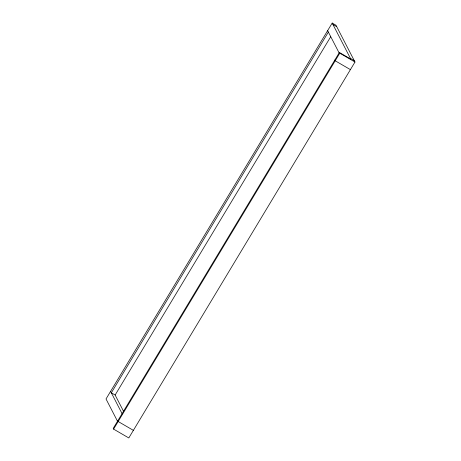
<?xml version="1.0" encoding="UTF-8"?>
<svg xmlns="http://www.w3.org/2000/svg" width="461" height="461" viewBox="0 0 461 461"><rect width="100%" height="100%" fill="white"/><g stroke="black" fill="none" stroke-linecap="round" stroke-linejoin="round"><path stroke-width="0.69" d="M332.197 23.05L350.804 59.1L339.394 52.468L113.216 428.39L113.59 429.11L128.803 437.95L354.982 62.033L336 25.263L332.197 23.05L106.018 398.967L117.768 421.74M328.37 32.086L111.332 392.818L115.135 395.025L123.715 411.65M115.135 395.025L330.693 36.765M113.59 429.11L339.769 53.188L339.394 52.468M332.94 24.491L336.743 26.703M350.435 58.38L354.238 60.587M339.769 53.188L354.982 62.033M350.412 69.628L335.199 60.783L334.824 60.063M133.373 430.355L118.16 421.515L117.786 420.795M327.627 30.645L339.261 53.188M110.588 391.372L122.223 413.915"/></g></svg>
